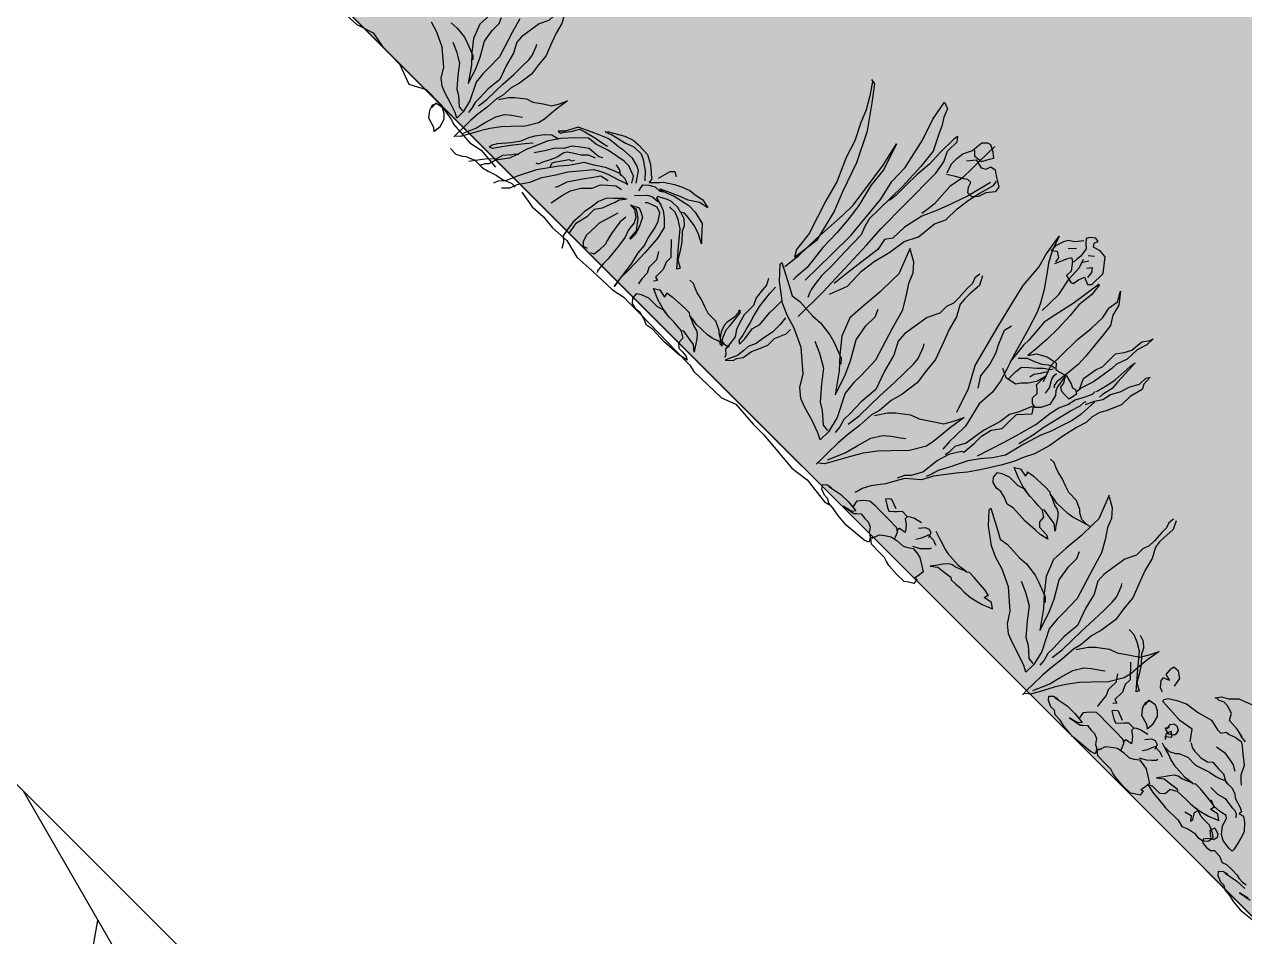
# Model space of a CAD drawing. Header units: metres. Extents: x 97 to 197, y 104 to 205.
# Drawn here: x 147.891 to 148.516, y 145.277 to 145.745 of the extents above; entities that cross this region are included whole.
import ezdxf

# ---------------------------------------------------------------- set-up
doc = ezdxf.new("R2010")
doc.units = ezdxf.units.M
doc.linetypes.add('ACAD_ISO10W100', pattern=[18, 12, -3, 0, -3])
doc.layers.add('00-AUX1', color=200, linetype='Continuous', plot=False)
for name, color, linetype in [('16-EIXOS', 253, 'ACAD_ISO10W100'), ('18-HATCH', 1, 'Continuous'), ('21-FAC_3º', 3, 'Continuous'), ('6-VEGETAÇÃO', 104, 'Continuous')]:
    doc.layers.add(name, color=color, linetype=linetype)

# ---------------------------------------------------------------- blocks, each defined once
blk = doc.blocks.new('A$C20B154FB')
at = {"layer": '6-VEGETAÇÃO', "color": 72}
for points in [[(3606.6, 1101), (3606.6, 1072.5), (3606.6, 1041.6), (3606.6, 1015.5), (3606.6, 975.1), (3599.5, 932.3), (3604.3, 865.9), (3601.9, 844.5), (3599.5, 823.1)], [(3960.4, 993.2), (3973.9, 1026.9), (3980.6, 1038.1), (3989.6, 1033.6), (4007.5, 1011.2), (4007.5, 993.2), (4030, 988.7), (4036.7, 991), (4039, 1008.9), (4045.7, 1026.9), (4065.9, 1017.9), (4074.9, 1026.9), (4074.9, 1071.8), (4045.7, 1107.7), (4023.3, 1109.9), (4003, 1103.2), (3996.3, 1112.2), (4000.8, 1123.4), (3989.6, 1125.6), (3976.1, 1114.4), (3971.6, 1105.4), (3980.6, 1094.2), (3991.8, 1085.2), (3996.3, 1060.5), (3994.1, 1044.8), (3994.1, 1033.6)], [(3504.5, 457.4), (3504.5, 559.5), (3504.5, 637.9), (3490.2, 768.5), (3476, 825.5), (3473.6, 880.1), (3452.2, 968), (3430.8, 1029.7), (3419, 1086.7), (3438, 1079.6), (3447.5, 1055.8), (3461.7, 1034.5), (3471.2, 1015.5), (3495, 968), (3502.1, 913.3), (3506.9, 837.4), (3506.9, 792.2), (3506.9, 742.4), (3506.9, 706.7), (3514, 680.6), (3523.5, 659.2), (3525.9, 592.8), (3528.2, 540.5), (3528.2, 500.1), (3530.6, 476.4), (3535.4, 452.6), (3540.1, 440.8), (3544.9, 428.9)], [(3566.3, 954), (3556.8, 980.2), (3556.8, 1001.5), (3559.1, 1022.9), (3571, 1049), (3573.4, 1070.4), (3573.4, 1082.3), (3585.3, 1094.1), (3594.8, 1096.5), (3613.8, 1087), (3628, 1075.1), (3618.5, 1058.5), (3611.4, 1044.3), (3587.6, 1041.9), (3575.8, 1053.8)], [(3971.6, 1096.4), (3955.9, 1076.2), (3940.2, 1065), (3933.4, 1053.8), (3926.7, 1031.4), (3926.7, 1011.2), (3940.2, 1022.4), (3955.9, 1011.2), (3958.1, 997.7)], [(3955.9, 1049.3), (3971.6, 1067.3)], [(4009.8, 1076.2), (4023.3, 1087.5)], [(4012, 1051.6), (4021, 1067.3)], [(4175.9, 739.6), (4158, 786.8), (4158, 822.7), (4158, 890), (4162.5, 939.4), (4162.5, 984.2), (4155.7, 1015.7), (4160.2, 1044.8), (4144.5, 1071.8), (4169.2, 1040.3), (4178.2, 1008.9), (4193.9, 984.2), (4198.4, 952.8), (4202.9, 912.4), (4207.4, 874.3), (4209.6, 842.9), (4205.1, 795.7), (4202.9, 773.3), (4202.9, 764.3), (4205.1, 753.1), (4209.6, 748.6)], [(3563.9, 372.2), (3563.9, 469.6), (3559.1, 559.8), (3554.4, 650.1), (3549.6, 711.8), (3547.3, 806.8), (3544.9, 930.3), (3537.7, 968.3), (3523.5, 996.8), (3523.5, 1034.8), (3514, 1046.6), (3511.6, 1034.8), (3511.6, 977.8), (3514, 935), (3511.6, 889.9), (3511.6, 847.2), (3511.6, 806.8), (3509.2, 783.1)], [(3580.5, 1015.8), (3597.1, 1037.1), (3623.3, 1032.4), (3635.2, 1039.5), (3639.9, 1053.8), (3654.2, 1056.1), (3668.4, 1046.6), (3696.9, 1030), (3699.3, 1013.4), (3682.7, 992), (3675.5, 970.7), (3663.7, 956.4), (3647, 956.4), (3637.5, 968.3), (3632.8, 982.5), (3620.9, 982.5), (3611.4, 975.4), (3590, 963.5), (3568.6, 949.3)], [(3580.5, 478.8), (3599.5, 531), (3597.1, 588), (3601.9, 633.1), (3613.8, 683), (3620.9, 732.9), (3639.9, 770.9), (3644.7, 827.9), (3658.9, 858.7), (3658.9, 903.8), (3663.7, 941.8), (3670.8, 977.5), (3682.7, 1022.6), (3680.3, 1036.8)], [(4068.2, 504.9), (4043.5, 574.5), (4009.8, 632.8), (3976.1, 754), (3955.9, 832.6), (3942.4, 886.4), (3935.7, 953.8), (3924.5, 994.1), (3913.2, 1055.3), (3929, 1012.7), (3946.9, 981.2), (3962.6, 961), (3991.8, 920.6), (4012, 887), (4023.3, 862.3), (4041.2, 810.7), (4065.9, 727.7), (4079.4, 689.5), (4090.6, 653.6), (4097.3, 615.4), (4095.1, 566.1), (4113.1, 494.3), (4113.1, 456.1), (4113.1, 431.4), (4115.3, 404.5)], [(4030, 875.8), (4030, 940.8), (4018.8, 992.5), (4016.5, 1035.1), (4007.5, 1059.8)], [(4032.2, 1049.3), (4041.2, 1060.5), (4050.2, 1049.3), (4052.4, 1031.4)], [(4088.4, 1041.8), (4077.1, 952.1), (4061.4, 880.3), (4056.9, 855.6), (4063.7, 792.7), (4063.7, 770.3), (4068.2, 734.4), (4070.4, 711.9)], [(4090.6, 1041.8), (4095.1, 1005.9), (4090.6, 961), (4095.1, 922.9), (4097.3, 871.3), (4097.3, 828.6), (4095.1, 781.5), (4092.9, 759.1), (4106.3, 779.3), (4133.3, 795), (4162.5, 801.7), (4175.9, 788.2), (4189.4, 790.5), (4209.6, 797.2), (4234.3, 790.5), (4245.5, 786), (4254.5, 788.2), (4265.7, 781.5), (4261.2, 756.8), (4243.3, 756.8), (4232.1, 756.8), (4220.8, 763.6), (4218.6, 777), (4207.4, 795), (4214.1, 756.8), (4218.6, 745.6), (4227.6, 736.6), (4234.3, 707.5), (4223.1, 682.8), (4211.9, 671.5), (4198.4, 673.8), (4187.2, 685), (4187.2, 703), (4178.2, 711.9), (4169.2, 718.7), (4169.2, 732.1), (4169.2, 745.6), (4169.2, 752.3), (4162.5, 725.4), (4149, 705.2), (4135.5, 691.7), (4126.5, 678.3), (4095.1, 671.5), (4070.4, 682.8)], [(4261.2, 797.2), (4247.8, 826.4), (4254.5, 869), (4261.2, 887), (4261.2, 907.2), (4261.2, 938.6), (4274.7, 958.8), (4285.9, 979), (4288.2, 1014.9), (4301.7, 1035.1), (4303.9, 1044.1), (4303.9, 1019.4), (4294.9, 990.2), (4294.9, 952.1), (4283.7, 920.6), (4283.7, 902.7), (4279.2, 871.3), (4274.7, 839.9), (4263.5, 806.2), (4261.2, 786)], [(3670.8, 1022.6), (3654.2, 951.3), (3637.5, 901.5), (3623.3, 861.1), (3604.3, 818.4), (3592.4, 761.4), (3592.4, 716.2), (3578.1, 697.2), (3585.3, 664), (3578.1, 604.6), (3573.4, 557.1), (3568.6, 509.6)], [(3236, 982.2), (3259.8, 949), (3281.2, 913.3), (3297.8, 875.3), (3321.5, 830.2), (3338.2, 780.4), (3369.1, 713.9), (3385.7, 654.5), (3419, 557.1), (3423.7, 523.9), (3426.1, 500.1), (3438, 481.1), (3447.5, 561.9), (3423.7, 649.7), (3399.9, 706.7), (3369.1, 792.2), (3326.3, 875.3), (3278.8, 939.5), (3245.5, 982.2), (3231.3, 984.6)], [(4303.9, 779.3), (4315.1, 804), (4328.6, 824.1), (4333.1, 848.8), (4346.6, 873.5), (4355.5, 902.7), (4369, 927.4), (4369, 952.1), (4375.8, 963.3), (4378, 936.4), (4384.7, 922.9), (4375.8, 884.7), (4375.8, 851.1), (4357.8, 808.4), (4348.8, 792.7), (4342.1, 768), (4342.1, 745.6), (4333.1, 716.4), (4324.1, 671.5), (4317.4, 626.7), (4303.9, 579.5), (4290.4, 552.6), (4279.2, 523.4), (4261.2, 489.8), (4232.1, 442.6), (4209.6, 409), (4189.4, 384.3), (4151.2, 332.7), (4135.5, 301.3), (4099.6, 269.8), (4090.6, 254.1), (4072.7, 220.5), (4048, 186.8), (4036.7, 164.4), (4032.2, 148.7), (4030, 141.9)], [(4299.4, 826.4), (4308.4, 862.3), (4312.9, 887), (4315.1, 943.1), (4317.4, 961), (4319.6, 934.1), (4321.9, 887), (4324.1, 864.5), (4317.4, 833.1), (4317.4, 821.9)], [(3438, 443.1), (3442.7, 493), (3442.7, 561.9), (3447.5, 659.2), (3447.5, 702), (3426.1, 839.7), (3409.4, 908.6), (3435.6, 832.6), (3442.7, 775.6), (3459.3, 711.5), (3466.5, 661.6), (3471.2, 614.1), (3473.6, 557.1), (3483.1, 485.9), (3480.7, 445.5), (3480.7, 433.6)], [(3843.7, 823.6), (3857.1, 798.9), (3854.9, 760.8), (3854.9, 742.8), (3857.1, 722.6), (3875.1, 691.2), (3886.3, 650.8), (3899.8, 617.1), (3920, 565.5), (3924.5, 525.1), (3931.2, 482.5), (3924.5, 428.6), (3915.5, 395), (3913.3, 352.3), (3906.5, 327.6), (3904.3, 282.8), (3899.8, 240.1), (3897.5, 204.2), (3897.5, 163.8), (3897.5, 141.4), (3897.5, 118.9)], [(4196.1, 460.6), (4220.8, 541.4), (4232.1, 579.5), (4247.8, 640.1), (4252.3, 689.5), (4259, 718.7), (4270.2, 743.4), (4274.7, 768), (4285.9, 788.2), (4292.7, 804), (4297.2, 812.9), (4297.2, 824.1)], [(3834.7, 821.3), (3832.4, 803.4), (3839.2, 787.7), (3839.2, 767.5), (3841.4, 733.8), (3841.4, 711.4), (3834.7, 691.2), (3834.7, 664.3), (3819, 630.6), (3812.2, 585.7), (3807.7, 552.1), (3810, 525.1), (3830.2, 489.2), (3843.7, 439.8), (3863.9, 386), (3859.4, 332.1), (3861.6, 287.2), (3861.6, 262.6), (3868.4, 240.1), (3870.6, 219.9)], [(4317.4, 801.7), (4315.1, 750.1), (4310.6, 720.9), (4303.9, 700.7), (4299.4, 685), (4290.4, 655.8), (4279.2, 628.9), (4263.5, 577.3), (4250, 518.9), (4229.8, 487.5), (4207.4, 460.6), (4187.2, 431.4), (4164.7, 382.1), (4149, 352.9), (4142.3, 328.2), (4137.8, 317)], [(4061.4, 595.2), (4041.2, 624.4), (4036.7, 664.8), (4025.5, 698.5), (4012, 723.2), (3996.3, 761.3), (4000.8, 783.8)], [(4079.4, 734.4), (4097.3, 752.3), (4115.3, 759.1), (4137.8, 770.3), (4151.2, 781.5), (4162.5, 788.2), (4171.4, 788.2)], [(4101.8, 676), (4101.8, 703), (4104.1, 723.2), (4117.6, 736.6), (4135.5, 752.3), (4149, 765.8), (4164.7, 777), (4169.2, 783.8)], [(4140, 720.9), (4142.3, 734.4), (4153.5, 750.1), (4158, 759.1), (4164.7, 768)], [(4202.9, 720.9), (4200.6, 738.9), (4191.6, 754.6), (4187.2, 761.3), (4184.9, 772.5), (4184.9, 781.5)], [(4252.3, 568.3), (4263.5, 617.7), (4268, 649.1), (4274.7, 678.3), (4281.5, 711.9), (4288.2, 736.6), (4297.2, 765.8), (4297.2, 779.3), (4299.4, 786)], [(3649.4, 728.1), (3680.3, 711.5), (3701.7, 687.7), (3713.6, 659.2), (3734.9, 628.4), (3756.3, 592.8), (3773, 538.1), (3803.8, 443.1), (3806.2, 383.8), (3806.2, 355.3), (3811, 317.3), (3844.2, 253.2), (3856.1, 208), (3856.1, 174.8), (3837.1, 184.3), (3801.5, 196.2), (3761.1, 208), (3734.9, 217.5), (3711.2, 236.5), (3689.8, 269.8), (3632.8, 317.3), (3580.5, 341), (3540.1, 352.9), (3506.9, 367.2), (3457, 402.8), (3423.7, 438.4), (3423.7, 445.5), (3487.9, 412.3), (3511.6, 400.4), (3537.7, 405.1), (3592.4, 402.8), (3620.9, 405.1), (3663.7, 400.4), (3687.4, 393.3), (3732.6, 376.7), (3744.4, 364.8)], [(3646.1, 731.6), (3675.5, 659.2), (3675.5, 635.5), (3675.5, 585.6), (3670.8, 523.9), (3668.4, 474), (3689.8, 421.8), (3723.1, 381.4), (3754, 348.2), (3794.3, 293.5), (3775.3, 350.5), (3756.3, 390.9), (3725.4, 443.1), (3715.9, 490.6), (3715.9, 526.3), (3706.4, 547.6)], [(4707.5, 732.2), (4705.5, 715.6), (4711.7, 701.1), (4711.7, 682.4), (4713.8, 651.4), (4713.8, 630.6), (4707.5, 612), (4707.5, 587.1), (4693, 556.1), (4686.8, 514.6), (4682.7, 483.6), (4684.7, 458.7), (4703.4, 425.6), (4715.8, 380), (4734.5, 330.3), (4730.3, 280.6), (4732.4, 239.1), (4732.4, 216.3), (4738.6, 195.6), (4740.7, 177)], [(4715.8, 734.2), (4728.3, 711.4), (4726.2, 676.2), (4726.2, 659.6), (4728.3, 641), (4744.8, 612), (4755.2, 574.7), (4767.6, 543.6), (4786.3, 496), (4790.4, 458.7), (4796.7, 419.4), (4790.4, 369.6), (4782.1, 338.6), (4780.1, 299.2), (4773.9, 276.4), (4771.8, 235), (4767.6, 195.6), (4765.6, 162.5), (4765.6, 125.2), (4765.6, 104.5), (4765.6, 83.8)], [(4083.9, 256.4), (4092.9, 276.6), (4106.3, 290), (4122, 319.2), (4126.5, 370.8), (4137.8, 409), (4155.7, 438.2), (4162.5, 440.4), (4164.7, 478.6), (4164.7, 507.7), (4171.4, 539.1), (4189.4, 563.8), (4189.4, 593), (4189.4, 619.9), (4218.6, 653.6), (4207.4, 669.3), (4202.9, 664.8), (4189.4, 631.2), (4175.9, 606.5), (4171.4, 572.8), (4158, 525.7), (4153.5, 498.7), (4149, 462.8), (4133.3, 433.7), (4133.3, 411.2), (4131, 397.8)], [(4536.5, 646.1), (4565, 630.7), (4584.8, 608.8), (4595.7, 582.5), (4615.5, 554), (4635.2, 521.1), (4650.6, 470.7), (4679.1, 383), (4681.3, 328.2), (4681.3, 301.9), (4685.7, 266.9), (4716.4, 207.7), (4727.3, 166), (4727.3, 135.3), (4709.8, 144.1), (4676.9, 155.1), (4639.6, 166), (4615.5, 174.8), (4593.6, 192.3), (4573.8, 223), (4521.2, 266.9), (4472.9, 288.8), (4435.6, 299.7), (4404.9, 312.9), (4358.9, 345.8), (4328.2, 378.7), (4328.2, 385.2), (4387.4, 354.5), (4409.3, 343.6), (4433.5, 348), (4483.9, 345.8), (4510.2, 348), (4549.7, 343.6), (4571.6, 337), (4613.3, 321.7), (4624.3, 310.7)], [(4533.4, 649.3), (4560.7, 582.5), (4560.7, 560.6), (4560.7, 514.6), (4556.3, 457.6), (4554.1, 411.5), (4573.8, 363.3), (4604.5, 326), (4633, 295.4), (4670.3, 244.9), (4652.8, 297.5), (4635.2, 334.8), (4606.7, 383), (4597.9, 426.9), (4597.9, 459.8), (4589.2, 479.5)], [(4551, 547), (4528.7, 547), (4512, 555.4), (4505, 562.3), (4480, 573.5), (4449.3, 573.5), (4431.2, 579.1), (4407.5, 587.4), (4386.6, 591.6), (4372.7, 597.2), (4360.1, 602.7), (4346.2, 601.3)], [(2479.9, 569.6), (2478.1, 555.8), (2483.3, 543.7), (2483.3, 528.2), (2485, 502.3), (2485, 485), (2479.9, 469.5), (2479.9, 448.8), (2467.8, 422.9), (2462.6, 388.3), (2459.1, 362.4), (2460.9, 341.7), (2476.4, 314.1), (2486.8, 276.1), (2502.3, 234.7), (2498.9, 193.3), (2500.6, 158.7), (2500.6, 139.8), (2505.8, 122.5), (2507.5, 107)], [(2486.8, 571.3), (2497.1, 552.3), (2495.4, 523), (2495.4, 509.2), (2497.1, 493.6), (2511, 469.5), (2519.6, 438.4), (2529.9, 412.5), (2545.5, 372.8), (2548.9, 341.7), (2554.1, 308.9), (2548.9, 267.5), (2542, 241.6), (2540.3, 208.8), (2535.1, 189.8), (2533.4, 155.3), (2529.9, 122.5), (2528.2, 94.9), (2528.2, 63.8), (2528.2, 46.5), (2528.2, 29.3)], [(3879.6, 262.6), (3884.1, 300.7), (3884.1, 343.3), (3884.1, 381.5), (3886.3, 435.4), (3886.3, 475.8), (3886.3, 511.7), (3884.1, 531.9), (3870.6, 565.5), (3866.1, 572.2)], [(4559.3, 550.2), (4539.2, 543.5), (4523.5, 539), (4506.7, 533.5), (4491, 530.1), (4447.4, 527.9), (4430.6, 531.2), (4418.3, 532.3), (4448.5, 518.9), (4460.8, 516.7), (4469.8, 511.1), (4478.7, 499.9), (4491, 482), (4500, 469.7), (4483.2, 483.1), (4460.8, 486.5), (4437.3, 489.8), (4431.7, 485.4), (4413.8, 486.5), (4399.3, 487.6), (4381.4, 487.6), (4357.9, 489.8), (4341.1, 494.3), (4321, 499.9), (4303.1, 507.7), (4291.9, 512.2), (4306.4, 522.3), (4331, 517.8), (4328.8, 527.9), (4326.6, 530.1), (4345.6, 533.5), (4391.5, 536.8), (4410.5, 536.8), (4417.2, 531.2), (4423.9, 531.2)], [(2419.6, 393.7), (2432.4, 351.7), (2456.2, 278.7), (2458, 233), (2458, 211.1), (2461.6, 181.8), (2487.2, 132.5), (2496.4, 97.8), (2496.4, 72.2), (2481.7, 79.6), (2454.3, 88.7), (2423.3, 97.8), (2403.1, 105.1), (2384.9, 119.7), (2368.4, 145.3), (2324.6, 181.8), (2284.4, 200.1), (2253.3, 209.3)], [(2293.5, 247.6), (2315.4, 249.4), (2348.3, 245.8), (2366.6, 240.3), (2401.3, 227.5), (2410.5, 218.4)], [(2334.8, 500.5), (2357.5, 444.9), (2357.5, 426.6), (2357.5, 388.3), (2353.8, 340.8), (2352, 302.4), (2368.4, 262.2), (2394, 231.2), (2417.8, 205.6), (2448.8, 163.6), (2434.2, 207.4), (2419.6, 238.5), (2395.8, 278.7), (2388.5, 315.2), (2388.5, 342.6), (2381.2, 359)], [(3913.3, 332.1), (3933.5, 363.5), (3949.2, 379.3), (3982.9, 406.2), (4007.6, 415.2), (4039, 437.6), (4065.9, 455.6), (4079.4, 480.2), (4092.9, 509.4), (4086.1, 462.3), (4083.9, 435.4), (4081.6, 401.7), (4077.2, 377), (4052.5, 334.4), (4016.5, 296.2), (3991.8, 269.3), (3967.1, 235.6), (3949.2, 204.2), (3926.7, 161.6), (3913.3, 136.9), (3899.8, 125.7)], [(4432.9, 484.2), (4449.6, 474.2), (4450.8, 456.3), (4462, 446.2), (4476.5, 446.2), (4491, 445.1), (4502.2, 439.5), (4477.6, 433.9), (4458.6, 432.8), (4421.7, 429.4), (4372.4, 430.6), (4352.3, 426.1), (4333.3, 433.9), (4314.3, 438.4), (4298.6, 436.2), (4280.7, 440.6), (4270.6, 451.8), (4269.5, 468.6), (4279.6, 475.3), (4300.8, 484.2), (4322.1, 484.2), (4335.5, 484.2), (4354.5, 491), (4366.8, 488.7)], [(4749, 216.3), (4753.1, 251.6), (4753.1, 290.9), (4753.1, 326.1), (4755.2, 375.9), (4755.2, 413.1), (4755.2, 446.3), (4753.1, 464.9), (4740.7, 496), (4736.6, 502.2)], [(460.3, 345.6), (435.4, 350.8), (402.6, 352.1), (392.1, 370.5), (369.7, 377.1), (355.3, 377.1), (342.2, 370.5), (334.3, 370.5), (329, 367.9), (339.5, 382.3), (356.6, 392.8), (377.6, 413.8), (413.1, 428.3)], [(477.4, 343), (457.7, 344.3), (447.2, 348.2)], [(4780.1, 280.6), (4798.7, 309.6), (4813.2, 324.1), (4844.3, 348.9), (4867.1, 357.2), (4896.1, 377.9), (4921, 394.5), (4933.4, 417.3), (4945.9, 444.2), (4939.7, 400.7), (4937.6, 375.9), (4935.5, 344.8), (4931.4, 322), (4908.6, 282.6), (4875.4, 247.4), (4852.6, 222.6), (4829.8, 191.5), (4813.2, 162.5), (4792.5, 123.1), (4780.1, 100.3), (4767.6, 90)], [(2514.4, 139.8), (2517.9, 169.1), (2517.9, 201.9), (2517.9, 231.2), (2519.6, 272.7), (2519.6, 303.7), (2519.6, 331.4), (2517.9, 346.9), (2507.5, 372.8), (2504, 378)], [(2817.8, 349.8), (2861.4, 375.7), (2885.9, 385.2), (2906.3, 386.6), (2943.1, 385.2), (2968.9, 371.6), (2986.6, 358), (3001.6, 344.4), (3001.6, 334.9), (3003, 334.9), (3022, 353.9), (3030.2, 363.4), (3056.1, 381.1), (3075.1, 390.7), (3098.3, 400.2), (3117.3, 402.9), (3143.2, 408.3), (3169.1, 402.9), (3141.9, 396.1), (3114.6, 378.4), (3091.5, 368.9), (3050.6, 349.8), (3038.4, 344.4), (3037, 341.7), (3061.5, 349.8), (3079.2, 358), (3126.9, 368.9), (3152.7, 368.9), (3189.5, 360.7), (3204.5, 344.4), (3215.4, 332.1), (3229, 319.9), (3203.1, 332.1), (3178.6, 340.3), (3150, 344.4), (3133.7, 345.7), (3124.2, 338.9), (3109.2, 343), (3084.7, 341.7), (3072.4, 337.6), (3056.1, 328.1), (3047.9, 324), (3047.9, 318.5), (3071.1, 313.1), (3086, 307.6), (3103.7, 295.4), (3122.8, 276.3), (3131, 243.7), (3132.3, 227.3), (3136.4, 187.9), (3137.8, 151.1), (3139.1, 118.5), (3139.1, 88.5), (3143.2, 68.1), (3143.2, 60), (3132.3, 138.9), (3122.8, 174.3), (3120.1, 201.5), (3113.3, 221.9), (3105.1, 258.6), (3098.3, 276.3), (3084.7, 296.8), (3068.3, 302.2), (3041.1, 291.3), (3035.7, 285.9)], [(3011.7, 361.3), (3021.4, 397.7), (3031.1, 407.4), (3043.2, 400.1)], [(3429.4, 386.9), (3439.4, 369.8), (3440.8, 352.6), (3445.1, 323.9), (3455.1, 303.9), (3455.1, 266.7), (3463.7, 240.9), (3469.5, 222.3), (3482.4, 205.1), (3485.2, 186.5), (3488.1, 162.1), (3501, 150.7), (3502.4, 143.5)], [(3460.9, 384.1), (3462.3, 361.2), (3462.3, 358.3), (3465.2, 329.7), (3468, 312.5), (3475.2, 286.7), (3482.4, 263.8), (3486.7, 248.1), (3493.8, 223.7), (3496.7, 205.1), (3505.3, 199.4), (3505.3, 220.8), (3499.5, 255.2), (3505.3, 279.6), (3503.8, 301), (3501, 321.1), (3501, 339.7), (3501, 354), (3501, 364), (3501, 368.3)], [(225.6, 308.8), (221.1, 334.5), (203.2, 345.7), (186.4, 344.6), (184.2, 331.1), (185.3, 314.4), (204.3, 309.9), (187.5, 302.1), (187.5, 292), (200.9, 277.4), (208.8, 274.1), (213.2, 273)], [(2978.5, 306.3), (2958, 336.2), (2944.4, 343), (2921.3, 348.5), (2888.6, 345.7), (2872.3, 341.7), (2853.2, 340.3), (2834.1, 337.6), (2797.4, 321.3), (2752.5, 299.5), (2734.8, 265.5), (2721.1, 251.8), (2729.3, 251.8), (2734.8, 261.4), (2747, 276.3), (2759.3, 298.1), (2774.2, 303.6), (2808.3, 313.1), (2828.7, 315.8), (2843.7, 319.9), (2847.8, 321.3)], [(2992.1, 329.4), (2971.7, 349.8), (2945.8, 367.5), (2930.8, 374.3), (2902.2, 373), (2875, 362.1), (2832.8, 351.2), (2817.8, 345.7), (2813.7, 347.1)], [(2998.9, 296.8), (2994.8, 317.2), (3007.1, 328.1), (3023.4, 337.6), (3041.1, 338.9), (3049.3, 344.4)], [(3542.5, 344), (3545.4, 319.6), (3545.4, 291), (3539.7, 256.6), (3536.8, 235.2), (3526.8, 212.3), (3526.8, 196.5), (3523.9, 173.6), (3519.6, 163.6), (3512.4, 146.4), (3509.6, 139.2), (3525.3, 155), (3529.6, 166.4), (3539.7, 180.8), (3544, 209.4), (3552.5, 229.4), (3562.6, 255.2), (3562.6, 281), (3575.5, 313.9), (3575.5, 331.1)], [(3647, 357.7), (3680.3, 343.4), (3718.3, 322), (3746.8, 286.4), (3780.1, 248.4), (3801.5, 236.5), (3832.4, 210.4), (3851.4, 208)], [(3911, 150.4), (3931.2, 199.7), (3940.2, 237.9), (3951.4, 280.5), (3969.4, 309.7), (3987.3, 325.4), (4009.8, 341.1), (4021, 350.1)], [(55.8, 338.9), (73.5, 333.5), (88.5, 319.9), (96.7, 304.9), (117.1, 283.1), (130.7, 264.1), (145.7, 239.6), (166.1, 228.7), (162, 220.5), (119.8, 268.2), (87.1, 306.3), (64, 319.9), (43.6, 328.1), (27.2, 328.1), (23.1, 328.1)], [(368.4, 231.4), (347.4, 260.3), (305.4, 252.4), (272.6, 253.7), (248.9, 255), (234.5, 255), (231.8, 261.6), (238.4, 272.1), (259.4, 285.2), (284.4, 298.3), (326.4, 304.9), (367.1, 316.7), (398.6, 310.1), (411.8, 310.1), (419.6, 323.3), (430.1, 324.6), (447.2, 331.1), (468.2, 335.1), (478.7, 328.5), (489.2, 319.3), (522.1, 294.4), (535.2, 268.1), (547, 256.3), (556.2, 249.8)], [(2540.3, 193.3), (2555.9, 217.4), (2567.9, 229.5), (2593.9, 250.2), (2612.8, 257.1), (2637, 274.4), (2657.8, 288.2), (2668.1, 307.2), (2678.5, 329.6), (2673.3, 293.4), (2671.6, 272.7), (2669.8, 246.8), (2666.4, 227.8), (2647.4, 195), (2619.8, 165.6), (2600.8, 144.9), (2581.8, 119), (2567.9, 94.9), (2550.7, 62.1), (2540.3, 43.1), (2529.9, 34.5)], [(2970.3, 298.1), (2959.4, 314.4), (2929.5, 325.3), (2910.4, 325.3), (2858.7, 314.4), (2823.3, 302.2), (2794.7, 298.1), (2768.8, 273.6), (2741.6, 242.3), (2719.8, 209.7), (2707.5, 179.7), (2695.3, 151.1), (2688.5, 125.3), (2680.3, 100.8), (2657.1, 68.1), (2651.7, 47.7), (2643.5, 39.5), (2639.4, 31.4), (2638.1, 25.9)], [(3000.3, 279.1), (3024.8, 306.3), (3038.4, 313.1), (3056.1, 314.4), (3058.8, 314.4)], [(3125.5, 338.9), (3143.2, 333.5), (3158.2, 319.9), (3166.4, 304.9), (3186.8, 283.1), (3200.4, 264.1), (3215.4, 239.6), (3235.8, 228.7), (3231.7, 220.5), (3189.5, 268.2), (3156.8, 306.3), (3133.7, 319.9), (3113.3, 328.1), (3096.9, 328.1), (3092.8, 328.1)], [(430.1, 274.7), (457.7, 280), (482.7, 276), (499.7, 273.4), (515.5, 264.2)], [(2723.9, 25.9), (2741.6, 43.6), (2748.4, 64), (2768.8, 94), (2782.4, 128), (2804.2, 160.7), (2821.9, 190.6), (2842.3, 216.5), (2868.2, 247.8), (2888.6, 260), (2904.9, 266.8), (2937.6, 277.7), (2958, 285.9), (2964.9, 287.2), (2947.2, 292.7), (2926.7, 292.7), (2913.1, 287.2), (2887.2, 275), (2860, 257.3), (2835.5, 242.3), (2811, 205.6), (2793.3, 183.8), (2777, 160.7), (2756.5, 132.1), (2732, 80.4), (2718.4, 47.7), (2703.4, 31.4), (2699.4, 19.1)], [(2717.1, 160.7), (2733.4, 186.5), (2748.4, 212.4), (2767.4, 230.1), (2778.3, 250.5), (2796, 265.5), (2816.4, 280.4), (2851.8, 283.1), (2861.4, 289.9)], [(2902.2, 302.2), (2919.9, 298.1), (2929.5, 291.3), (2932.2, 289.9)], [(4534.3, 304.1), (4565, 291), (4600.1, 271.2), (4626.4, 238.4), (4657.2, 203.3), (4676.9, 192.3), (4705.4, 168.2), (4722.9, 166)], [(4778, 112.8), (4796.7, 158.3), (4804.9, 193.6), (4815.3, 232.9), (4831.9, 259.8), (4848.5, 274.3), (4869.2, 288.8), (4879.6, 297.1)], [(91.2, 266.8), (126.6, 231.4), (126.6, 212.4), (136.2, 192), (136.2, 162), (147, 159.3), (140.2, 149.8)], [(2849.1, 273.6), (2828.7, 265.5), (2815.1, 250.5), (2793.3, 236.9), (2781, 228.7), (2775.6, 220.5), (2771.5, 198.8), (2763.3, 178.4), (2753.8, 159.3), (2748.4, 145.7), (2742.9, 144.3)], [(2918.6, 254.6), (2895.4, 249.1), (2880.4, 227.3), (2865.5, 205.6), (2841, 168.8), (2832.8, 143), (2828.7, 134.8)], [(2851.8, 96.7), (2858.7, 134.8), (2865.5, 159.3), (2880.4, 185.2), (2902.2, 208.3), (2911.8, 231.4), (2926.7, 245), (2944.4, 260), (2958, 264.1), (2963.5, 264.1)], [(2986.6, 253.2), (2966.2, 231.4), (2951.2, 217.8), (2941.7, 194.7), (2939, 168.8), (2934.9, 147.1), (2934.9, 128), (2933.5, 104.9), (2937.6, 76.3), (2941.7, 55.9), (2955.3, 45), (2964.9, 28.7)], [(2948.5, 74.9), (2941.7, 108.9), (2949.9, 144.3), (2949.9, 171.6), (2962.1, 190.6), (2970.3, 213.7), (2975.7, 227.3), (2978.5, 239.6), (2989.4, 253.2), (2992.1, 258.6)], [(3015.2, 254.6), (3034.3, 264.1), (3047.9, 258.6), (3060.2, 251.8), (3073.8, 224.6), (3080.6, 204.2), (3080.6, 185.2), (3077.9, 185.2), (3075.1, 213.7), (3053.4, 242.3), (3031.6, 255.9), (3020.7, 253.2), (3011.1, 253.2), (3028.8, 251.8), (3046.5, 239.6), (3054.7, 224.6), (3057.4, 200.1), (3065.6, 178.4), (3071.1, 147.1), (3076.5, 102.1), (3076.5, 81.7), (3079.2, 57.2), (3081.9, 53.2)], [(3160.9, 266.8), (3196.3, 231.4), (3196.3, 212.4), (3205.8, 192), (3205.8, 162), (3216.7, 159.3), (3209.9, 149.8)], [(3439.4, 262.4), (3440.8, 240.9), (3436.5, 216.6), (3438, 205.1), (3443.7, 189.3), (3449.4, 179.3), (3459.4, 169.3), (3466.6, 160.7), (3475.2, 160.7), (3463.7, 172.2), (3458, 183.6), (3450.8, 200.8), (3449.4, 216.6), (3446.5, 239.5), (3443.7, 262.4), (3438, 268.1), (3436.5, 260.9)], [(89.9, 217.8), (103.5, 197.4), (103.5, 179.7), (103.5, 167.5), (111.6, 152.5), (113, 130.7), (115.7, 115.8), (117.1, 113)], [(208.8, 230.5), (202.1, 218.2), (206.5, 202.5), (220, 185.7), (247.9, 177.9), (258, 170.1), (260.2, 192.5), (253.5, 214.8), (242.3, 226), (226.7, 233.8), (221.1, 232.7), (204.3, 229.4), (205.4, 212.6)], [(297.2, 210.3), (294.9, 224.9), (300.5, 233.8), (310.6, 236.1), (322.9, 229.4), (325.1, 217.1), (325.1, 212.6), (319.5, 209.2), (311.7, 203.6), (298.3, 205.9), (292.7, 209.2), (299.4, 217.1), (296, 217.1)], [(308.4, 190.2), (324, 203.6), (311.7, 213.7), (307.2, 205.9), (306.1, 196.9), (315.1, 185.7)], [(324.5, 170.2), (346.8, 170.2), (363.5, 178.6), (370.4, 185.6), (395.5, 196.7), (426.2, 196.7), (444.3, 202.3), (468, 210.6), (488.9, 214.8), (502.8, 220.4), (515.4, 226), (529.3, 224.6)], [(373.2, 231.5), (384.4, 224.6), (396.9, 221.8), (410.9, 221.8), (422, 221.8), (442.9, 227.3), (454.1, 237.1), (479.1, 235.7), (498.6, 235.7), (519.6, 224.6), (543.2, 226), (560, 220.4), (571.1, 212), (599, 203.7), (610.1, 198.1), (610.1, 189.7), (622.7, 193.9), (638, 182.8), (656.1, 164.7), (661.7, 145.2), (667.3, 127.1), (671.4, 109), (671.4, 102), (658.9, 102), (632.4, 104.8), (617.1, 113.1), (601.8, 132.6), (594.8, 154.9), (587.8, 160.5), (565.5, 154.9), (543.2, 153.5), (527.9, 160.5)], [(2335.5, 212.9), (2361.1, 201.9), (2390.4, 185.5), (2412.3, 158.1), (2437.9, 128.9), (2454.3, 119.7), (2478.1, 99.6), (2492.7, 97.8)], [(2538.6, 53.4), (2554.1, 91.4), (2561, 120.8), (2569.7, 153.6), (2583.5, 176), (2597.3, 188.1), (2614.6, 200.2), (2623.2, 207.1)], [(2696.6, 177), (2681.7, 159.3), (2661.2, 133.4), (2646.2, 111.7), (2627.2, 84.5), (2623.1, 83.1), (2617.7, 81.7), (2619, 91.3), (2627.2, 104.9), (2651.7, 133.4), (2668, 157.9), (2676.2, 179.7), (2685.7, 196), (2700.7, 216.5), (2715.7, 231.4), (2737.5, 236.9)], [(2778.3, 164.7), (2772.9, 177), (2778.3, 186.5), (2790.6, 204.2), (2800.1, 217.8), (2806.9, 220.5), (2811, 227.3)], [(3003, 211), (2996.2, 186.5), (2986.6, 153.9), (2986.6, 140.3), (2986.6, 122.6), (2986.6, 104.9), (2992.1, 85.8), (3001.6, 76.3), (3013.9, 80.4)], [(3027.5, 219.2), (3024.8, 197.4), (3028.8, 175.6), (3031.6, 157.9), (3037, 137.5), (3041.1, 123.9), (3041.1, 102.1), (3039.7, 83.1), (3030.2, 79)], [(3159.6, 217.8), (3173.2, 197.4), (3173.2, 179.7), (3173.2, 167.5), (3181.3, 152.5), (3182.7, 130.7), (3185.4, 115.8), (3186.8, 113)], [(3484, 170.2), (3461.7, 170.2), (3444.9, 178.6), (3438, 185.6), (3412.9, 196.7), (3382.2, 196.7), (3364.1, 202.3), (3340.4, 210.6), (3319.5, 214.8), (3305.6, 220.4), (3293, 226), (3279.1, 224.6)], [(4143.9, 192.9), (4117, 203), (4111.4, 199.6), (4103.6, 190.7), (4123.7, 178.4), (4134.9, 173.9), (4145, 182.9), (4151.7, 190.7), (4160.7, 200.7), (4180.8, 200.7), (4187.5, 206.3), (4198.7, 211.9), (4221.1, 217.5)], [(4226.7, 200.7), (4237.9, 215.3), (4249.1, 219.8), (4260.2, 216.4), (4265.8, 201.9)], [(4243.5, 173.9), (4252.4, 187.3), (4256.9, 199.6), (4260.2, 207.5), (4280.4, 207.5), (4287.1, 204.1), (4294.9, 201.9)], [(4267, 229.8), (4287.1, 223.1), (4302.8, 218.6), (4319.6, 213), (4335.2, 209.7), (4378.9, 207.5), (4395.6, 210.8), (4407.9, 211.9), (4377.7, 198.5), (4365.4, 196.3), (4356.5, 190.7), (4347.5, 179.5), (4335.2, 161.6), (4326.3, 149.3), (4343, 162.7), (4365.4, 166.1), (4388.9, 169.4), (4394.5, 165), (4412.4, 166.1), (4427, 167.2), (4444.9, 167.2), (4468.4, 169.4), (4485.2, 173.9), (4505.3, 179.5), (4523.2, 187.3), (4534.4, 191.8), (4519.8, 201.9), (4495.2, 197.4), (4497.5, 207.5), (4499.7, 209.7), (4480.7, 213), (4434.8, 216.4), (4415.8, 216.4), (4409.1, 210.8), (4402.4, 210.8)], [(316.2, 173.4), (336.3, 166.7), (352, 162.3), (368.8, 156.7), (384.4, 153.3), (428.1, 151.1), (444.9, 154.4), (457.2, 155.5), (427, 142.1), (414.7, 139.9), (405.7, 134.3), (396.8, 123.1), (384.4, 105.2), (375.5, 92.9), (392.3, 106.3), (414.7, 109.7), (438.2, 113), (443.7, 108.6), (461.6, 109.7), (476.2, 110.8), (494.1, 110.8), (517.6, 113), (534.4, 117.5), (554.5, 123.1), (572.4, 130.9), (583.6, 135.4), (569.1, 145.5), (544.4, 141), (546.7, 151.1), (548.9, 153.3), (529.9, 156.7), (484, 160), (465, 160), (458.3, 154.4), (451.6, 154.4)], [(501.4, 184.2), (527.9, 184.2), (551.6, 191.1), (582.3, 187), (593.4, 187), (603.2, 184.2), (611.5, 174.4)], [(3492.2, 173.4), (3472.1, 166.7), (3456.4, 162.3), (3439.6, 156.7), (3424, 153.3), (3380.3, 151.1), (3363.5, 154.4), (3351.2, 155.5), (3381.5, 142.1), (3393.8, 139.9), (3402.7, 134.3), (3411.7, 123.1), (3424, 105.2), (3432.9, 92.9), (3416.1, 106.3), (3393.8, 109.7), (3370.3, 113), (3364.7, 108.6), (3346.8, 109.7), (3332.2, 110.8), (3314.3, 110.8), (3290.8, 113), (3274, 117.5), (3253.9, 123.1), (3236, 130.9), (3224.8, 135.4), (3239.3, 145.5), (3264, 141), (3261.7, 151.1), (3259.5, 153.3), (3278.5, 156.7), (3324.4, 160), (3343.4, 160), (3350.1, 154.4), (3356.8, 154.4)], [(4181.9, 199.6), (4181.9, 191.8), (4195.4, 182.9), (4203.2, 173.9), (4208.8, 165), (4189.8, 161.6), (4188.6, 156), (4189.8, 151.5)], [(4251.3, 152.7), (4270.3, 163.8), (4280.4, 173.9), (4290.5, 184), (4291.6, 188.4)], [(193.1, 136.5), (166.3, 146.6), (160.7, 143.2), (152.8, 134.3), (173, 122), (184.2, 117.5), (194.2, 126.5), (200.9, 134.3), (209.9, 144.4), (230, 144.4), (236.7, 150), (247.9, 155.5), (270.3, 161.1)], [(231.1, 143.2), (231.1, 135.4), (244.6, 126.5), (252.4, 117.5), (258, 108.6), (239, 105.2), (237.9, 99.6), (239, 95.2)], [(275.9, 144.4), (287.1, 158.9), (298.3, 163.4), (309.5, 160), (315.1, 145.5)], [(292.7, 117.5), (301.6, 130.9), (306.1, 143.2), (309.5, 151.1), (329.6, 151.1), (336.3, 147.7), (344.2, 145.5)], [(4055.6, 112.3), (4051.5, 129.9), (4062.4, 143.6), (4076, 155.8), (4093.7, 157.2), (4112.8, 157.2), (4150.9, 157.2), (4182.2, 157.2), (4193.1, 149), (4198.6, 138.1), (4201.3, 129.9)], [(4156.4, 87.8), (4163.2, 108.2), (4175.4, 117.7), (4190.4, 128.6), (4210.8, 132.7), (4232.6, 134), (4244.9, 140.8), (4257.1, 150.4), (4273.5, 149), (4288.4, 146.3), (4306.1, 135.4), (4323.8, 124.5), (4322.5, 110.9), (4321.1, 100), (4319.8, 94.6), (4327.9, 97.3), (4327.9, 91.8), (4329.3, 82.3), (4315.7, 74.2), (4306.1, 67.3), (4276.2, 66), (4243.5, 67.3), (4231.3, 70.1), (4219, 74.2), (4198.6, 74.2), (4167.3, 74.2), (4160.5, 79.6), (4152.3, 86.4), (4160.5, 94.6)], [(300.5, 96.3), (319.5, 107.5), (329.6, 117.5), (339.7, 127.6), (340.8, 132.1)], [(442.6, 107.5), (425.8, 97.4), (424.7, 79.5), (413.5, 69.4), (399, 69.4), (384.4, 68.3), (373.3, 62.7), (397.9, 57.1), (416.9, 56), (453.8, 52.7), (503, 53.8), (523.2, 49.3), (542.2, 57.1), (561.2, 61.6), (576.9, 59.4), (594.8, 63.8), (604.9, 75), (606, 91.8), (595.9, 98.5), (574.7, 107.5), (553.4, 107.5), (540, 107.5), (521, 114.2), (508.6, 111.9)], [(500, 83.9), (519.6, 89.5), (529.3, 76.9), (530.7, 85.3), (519.6, 102), (522.3, 111.7)], [(601.6, 86.5), (586.2, 98.6), (590.6, 112.9), (609.4, 106.3), (614.9, 98.6), (612.7, 87.6), (603.8, 83.2), (593.9, 72.2), (590.6, 67.8), (598.3, 59), (613.8, 57.9), (628.1, 60.1), (635.8, 67.8), (656.7, 66.7), (674.4, 60.1), (687.6, 64.5), (707.4, 65.6), (728.4, 65.6), (740.5, 63.4), (752.6, 62.3), (766.9, 64.5)], [(2606.8, 12.3), (2621.7, 32.7), (2636.7, 54.5), (2655.8, 72.2), (2661.2, 92.6), (2677.6, 111.7), (2681.7, 118.5), (2691.2, 126.6)], [(3365.8, 107.5), (3382.6, 97.4), (3383.7, 79.5), (3394.9, 69.4), (3409.4, 69.4), (3424, 68.3), (3435.2, 62.7), (3410.5, 57.1), (3391.5, 56), (3354.6, 52.7), (3305.4, 53.8), (3285.2, 49.3), (3266.2, 57.1), (3247.2, 61.6), (3231.5, 59.4), (3213.6, 63.8), (3203.5, 75), (3202.4, 91.8), (3212.5, 98.5), (3233.8, 107.5), (3255, 107.5), (3268.4, 107.5), (3287.5, 114.2), (3299.8, 111.9)], [(3967.1, 101.4), (4006.6, 109.5), (4036.6, 110.9), (4069.2, 108.2), (4062.4, 98.6), (4035.2, 91.8), (4070.6, 98.6), (4076, 104.1), (4085.6, 112.3), (4101.9, 110.9), (4115.5, 110.9), (4129.1, 105.5), (4140, 91.8), (4148.2, 87.8), (4155, 79.6), (4157.7, 72.8), (4144.1, 67.3), (4114.2, 64.6), (4078.8, 60.5), (4042, 63.3), (4021.6, 67.3), (4001.2, 68.7), (3990.3, 75.5), (3976.6, 75.5), (3958.9, 82.3), (3950.8, 91.8), (3960.3, 101.4), (3971.2, 104.1), (3975.3, 104.1)], [(104.8, 55.9), (100.8, 73.6), (111.6, 87.2), (125.3, 99.4), (143, 100.8), (162, 100.8), (200.1, 100.8), (231.5, 100.8), (242.4, 92.6), (247.8, 81.7), (250.5, 73.6)], [(205.6, 31.4), (212.4, 51.8), (224.7, 61.3), (239.6, 72.2), (260.1, 76.3), (281.8, 77.6), (294.1, 84.5), (306.3, 94), (322.7, 92.6), (337.7, 89.9), (355.4, 79), (373.1, 68.1), (371.7, 54.5), (370.3, 43.6), (369, 38.2), (377.1, 40.9), (377.1, 35.5), (378.5, 25.9), (364.9, 17.8), (355.4, 11), (325.4, 9.6), (292.7, 11), (280.5, 13.7), (268.2, 17.8), (247.8, 17.8), (216.5, 17.8), (209.7, 23.2), (201.5, 30), (209.7, 38.2)], [(2050.3, 50.2), (2111.9, 54.3), (2161.2, 70.7), (2206.4, 62.5), (2276.2, 62.5), (2333.7, 42), (2378.9, 66.6), (2436.4, 66.6), (2489.8, 58.4), (2502.1, 54.3), (2572, 50.2), (2608.9, 58.4), (2670.6, 54.3)], [(2773.2, 58.4), (2822.5, 50.2), (2863.6, 54.3), (2904.7, 50.2), (2958.1, 54.3), (3011.5, 42), (3069, 46.1), (3147.1, 50.2), (3184, 58.4), (3208.7, 58.4), (3249.8, 58.4), (3397.6, 58.4), (3451, 58.4), (3471.6, 54.3), (3578.4, 58.4), (3619.5, 74.8), (3693.4, 70.7), (3734.5, 70.7), (3857.7, 62.5), (3911.1, 70.7), (3989.2, 62.5), (4005.6, 66.6)], [(16.3, 45), (55.8, 53.2), (85.8, 54.5), (118.5, 51.8), (111.6, 42.3), (84.4, 35.5), (119.8, 42.3), (125.3, 47.7), (134.8, 55.9), (151.1, 54.5), (164.7, 54.5), (178.4, 49.1), (189.3, 35.5), (197.4, 31.4), (204.2, 23.2), (207, 16.4), (193.3, 11), (163.4, 8.2), (128, 4.2), (91.2, 6.9), (70.8, 11), (50.4, 12.3), (39.5, 19.1), (25.9, 19.1), (8.2, 25.9), (0, 35.5), (9.5, 45), (20.4, 47.7), (24.5, 47.7)], [(702, 45), (741.4, 53.2), (771.4, 54.5)], [(797.3, 42.3), (770, 35.5), (805.4, 42.3)], [(849, 8.2), (813.6, 4.2), (776.8, 6.9), (756.4, 11), (736, 12.3), (725.1, 19.1), (711.5, 19.1), (693.8, 25.9), (685.6, 35.5), (695.1, 45), (706, 47.7), (710.1, 47.7)], [(2429.3, 60.4), (2422.6, 48.1), (2427.1, 32.4), (2440.5, 15.7), (2468.5, 7.8), (2478.6, 0), (2480.8, 22.4), (2474.1, 44.7), (2462.9, 55.9), (2447.2, 63.7), (2441.6, 62.6), (2424.9, 59.3), (2426, 42.5)], [(2545, 0.2), (2567.3, 0.2), (2584, 8.5), (2591, 15.5), (2616.1, 26.6), (2646.7, 26.6), (2664.9, 32.2), (2688.5, 40.5), (2709.5, 44.7), (2723.4, 50.3), (2735.9, 55.9), (2749.9, 54.5)]]:
    blk.add_lwpolyline(points, dxfattribs=at)

msp = doc.modelspace()

# ---------------------------------------------------------------- hatches: boundary and pattern name
at = {"layer": '18-HATCH', "true_color": 0xadddf7, "transparency": 33554508}
h = msp.add_hatch(color=141, dxfattribs=at)
h.dxf.hatch_style = 1
h.paths.add_polyline_path([(153.94813, 139.85973), (153.5895, 139.65268), (153.10307, 140.1391), (150.59899, 138.69336), (151.87466, 133.93249), (151.51603, 133.72543), (149.99969, 136.35181), (146.9686, 134.60181), (147.39296, 133.86681), (147.30635, 133.81681), (148.92696, 131.00983), (157.17448, 135.77154), (147.16447, 153.10938), (138.91695, 148.34768), (140.66675, 145.31693), (140.75336, 145.36693), (140.93687, 145.04908), (145.53713, 147.70504), (144.43905, 148.80312), (144.79768, 149.01018)])
at = {"layer": '18-HATCH', "transparency": 33554687}
h = msp.add_hatch(dxfattribs=at)
h.set_pattern_fill('LEGNO1', color=253, scale=0.5, angle=154, pattern_type=2)
h.set_pattern_definition([(94, (99.98263, 121.40414), (-0.498782, -0.0348782), [0.1, -0.15, 0.05, -0.2]), (94, (99.94575, 121.7524), (-0.498782, -0.0348782), [0.1, -0.4]), (94, (99.9243, 121.7008), (-0.498782, -0.0348782), [0.05, -0.45]), (94, (99.931, 121.4256), (-0.498782, -0.0348782), [0.025, -0.35, 0.025, -0.1]), (94, (99.89386, 121.5984), (-0.498782, -0.0348782), [0.1, -0.15, 0.025, -0.225]), (94, (99.8901, 121.47286), (-0.498782, -0.0348782), [0.075, -0.425]), (94, (99.8689, 121.5967), (-0.498782, -0.0348782), [0.15, -0.35]), (94, (99.8669, 121.44617), (-0.498782, -0.0348782), [0.1, -0.4]), (94, (99.8405, 121.6448), (-0.498782, -0.0348782), [0.25, -0.25]), (94, (99.826, 121.49344), (-0.498782, -0.0348782), [0.05, -0.15, 0.1, -0.2]), (94, (99.78914, 121.8417), (-0.498782, -0.0348782), [0.1, -0.4]), (94, (99.78364, 121.7411), (-0.498782, -0.0348782), [0.05, -0.45]), (94, (99.77815, 121.64046), (-0.498782, -0.0348782), [0.05, -0.45]), (94, (99.7831, 121.3902), (-0.498782, -0.0348782), [0.1, -0.4]), (94, (99.7532, 121.6387), (-0.498782, -0.0348782), [0.1, -0.4]), (94, (99.72827, 121.63697), (-0.498782, -0.0348782), [0.1, -0.1, 0.1, -0.2]), (94, (99.7103, 121.53547), (-0.498782, -0.0348782), [0.05, -0.25, 0.1, -0.1]), (94, (99.69086, 121.63435), (-0.498782, -0.0348782), [0.15, -0.35]), (94, (99.6659, 121.6326), (-0.498782, -0.0348782), [0.1, -0.4]), (94, (99.6674, 121.4322), (-0.498782, -0.0348782), [0.15, -0.2, 0.05, -0.1]), (94, (99.64247, 121.4305), (-0.498782, -0.0348782), [0.25, -0.25]), (94, (99.60907, 121.7289), (-0.498782, -0.0348782), [0.05, -0.45]), (94, (99.60706, 121.57837), (-0.498782, -0.0348782), [0.1, -0.4]), (94, (99.60157, 121.47774), (-0.498782, -0.0348782), [0.05, -0.2, 0.05, -0.2]), (94, (99.5926, 121.427), (-0.498782, -0.0348782), [0.05, -0.15, 0.1, -0.2]), (94, (99.57314, 121.5259), (-0.498782, -0.0348782), [0.05, -0.25, 0.05, -0.15]), (94, (99.5537, 121.62476), (-0.498782, -0.0348782), [0.15, -0.35]), (94, (99.5427, 121.4235), (-0.498782, -0.0348782), [0.1, -0.4]), (94, (99.5128, 121.672), (-0.498782, -0.0348782), [0.05, -0.45]), (94, (99.49336, 121.7709), (-0.498782, -0.0348782), [0.05, -0.45]), (108.03624, (99.92081, 121.75068), (-0.03487824, 0.49878203), [0.0515, -2.0100528]), (108.03624, (99.8051, 121.7927), (-0.03487824, 0.49878203), [0.0515, -2.0100528]), (108.03624, (99.50931, 121.7219), (-0.03487824, 0.49878203), [0.0515, -2.0100528]), (108.03624, (99.70682, 121.58535), (-0.03487824, 0.49878203), [0.0515, -2.0100528]), (108.03624, (99.62503, 121.67987), (-0.03487824, 0.49878203), [0.0515, -2.0100528]), (108.03624, (99.65895, 121.73236), (-0.03487824, 0.49878203), [0.0515, -2.0100528]), (108.03624, (99.5891, 121.47687), (-0.03487824, 0.49878203), [0.0515, -2.0100528]), (108.03624, (99.60009, 121.67813), (-0.03487824, 0.49878203), [0.0515, -2.0100528]), (108.03624, (99.78016, 121.79096), (-0.03487824, 0.49878203), [0.103, -1.9585528]), (108.03624, (99.74623, 121.73847), (-0.03487824, 0.49878203), [0.103, -1.9585528]), (108.03624, (99.7213, 121.73672), (-0.03487824, 0.49878203), [0.103, -1.9585528]), (259.96376, (99.89386, 121.59842), (0.03487824, -0.49878203), [0.0515, -0.103, 0.0515, -1.8555528]), (259.96376, (99.82602, 121.49344), (0.03487824, -0.49878203), [0.0515, -2.0100528]), (259.96376, (99.60157, 121.47774), (0.03487824, -0.49878203), [0.103, -1.9585528]), (288.03624, (99.94575, 121.75242), (0.03487824, -0.49878203), [0.0515, -2.0100528]), (79.96376, (99.93877, 121.85218), (-0.03487824, 0.49878203), [0.0515, -2.0100528]), (79.96376, (99.77466, 121.69033), (-0.03487824, 0.49878203), [0.0515, -2.0100528]), (79.96376, (99.6804, 121.78399), (-0.03487824, 0.49878203), [0.0515, -2.0100528]), (79.96376, (99.65694, 121.58186), (-0.03487824, 0.49878203), [0.0515, -2.0100528]), (79.96376, (99.59808, 121.52762), (-0.03487824, 0.49878203), [0.0515, -2.0100528]), (79.96376, (99.56965, 121.57575), (-0.03487824, 0.49878203), [0.0515, -2.0100528]), (79.96376, (99.65694, 121.58186), (-0.03487824, 0.49878203), [0.0515, -2.0100528]), (79.96376, (99.57166, 121.72626), (-0.03487824, 0.49878203), [0.206, -1.8555528]), (79.96376, (99.92927, 121.45053), (-0.03487824, 0.49878203), [0.206, -1.8555528]), (79.96376, (99.88837, 121.4978), (-0.03487824, 0.49878203), [0.206, -1.8555528]), (79.96376, (99.85994, 121.54593), (-0.03487824, 0.49878203), [0.0515, -0.103, 0.103, -1.8040528]), (79.96376, (99.82253, 121.54331), (-0.03487824, 0.49878203), [0.103, -0.103, 0.103, -1.7525528]), (79.96376, (99.77614, 121.48995), (-0.03487824, 0.49878203), [0.206, -1.8555528]), (79.96376, (99.74222, 121.43745), (-0.03487824, 0.49878203), [0.206, -1.8555528]), (79.96376, (99.71728, 121.43571), (-0.03487824, 0.49878203), [0.206, -1.8555528]), (79.96376, (99.54323, 121.7744), (-0.03487824, 0.49878203), [0.0515, -2.0100528]), (79.96377, (99.48987, 121.82079), (-0.03487833, 0.49878202), [0.103, -1.9585528]), (79.96377, (99.53573, 121.52326), (-0.03487833, 0.49878202), [0.103, -1.9585528]), (79.96376, (99.97566, 121.5039), (-0.03487825, 0.49878202), [0.206, -1.8555528]), (79.96376, (99.60558, 121.77875), (-0.03487825, 0.49878202), [0.1545, -1.9070528]), (79.96376, (99.6395, 121.83125), (-0.03487825, 0.49878202), [0.309, -1.7525528])])
h.paths.add_polyline_path([(148.12675, 144.94221), (147.89014, 145.35203), (147.61694, 145.62523), (148.04015, 144.89221)])
h.paths.add_polyline_path([(148.23721, 145.00496), (148.16335, 145.07882), (148.21336, 144.99221)])
h.paths.add_polyline_path([(145.52868, 143.44221), (144.90368, 144.52474), (144.81707, 144.47474), (145.44207, 143.39221)])
h.paths.add_polyline_path([(145.70188, 143.54221), (145.07688, 144.62474), (144.99028, 144.57474), (145.61528, 143.49221)])
h.paths.add_polyline_path([(145.87509, 143.64221), (145.25009, 144.72474), (145.16348, 144.67474), (145.78848, 143.59221)])
h.paths.add_polyline_path([(146.04829, 143.74221), (145.42329, 144.82474), (145.33669, 144.77474), (145.96169, 143.69221)])
h.paths.add_polyline_path([(146.2215, 143.84221), (145.5965, 144.92474), (145.50989, 144.87474), (146.13489, 143.79221)])
h.paths.add_polyline_path([(146.3947, 143.94221), (145.7697, 145.02474), (145.6831, 144.97474), (146.3081, 143.89221)])
h.paths.add_polyline_path([(146.56791, 144.04221), (145.94291, 145.12474), (145.8563, 145.07474), (146.4813, 143.99221)])
h.paths.add_polyline_path([(146.74111, 144.14221), (146.11611, 145.22474), (146.02951, 145.17474), (146.65451, 144.09221)])
h.paths.add_polyline_path([(146.91432, 144.24221), (146.28932, 145.32474), (146.20272, 145.27474), (146.82772, 144.19221)])
h.paths.add_polyline_path([(147.08752, 144.34221), (146.46252, 145.42474), (146.37592, 145.37474), (147.00092, 144.29221)])
h.paths.add_polyline_path([(147.26073, 144.44221), (146.63573, 145.52474), (146.54913, 145.47474), (147.17413, 144.39221)])
h.paths.add_polyline_path([(147.43393, 144.54221), (146.80893, 145.62474), (146.72233, 145.57474), (147.34733, 144.49221)])
h.paths.add_polyline_path([(147.60714, 144.64221), (146.98214, 145.72474), (146.89554, 145.67474), (147.52054, 144.59221)])
h.paths.add_polyline_path([(147.78034, 144.74221), (147.15534, 145.82474), (147.06874, 145.77474), (147.69374, 144.69221)])
h.paths.add_polyline_path([(147.95355, 144.84221), (147.34373, 145.89844), (147.3215, 145.92067), (147.24195, 145.87474), (147.86695, 144.79221)])

# ---------------------------------------------------------------- linework, layer by layer
at = {"layer": '00-AUX1'}
msp.add_lwpolyline([(138.91695, 148.34768), (147.16447, 153.10938), (157.17448, 135.77154), (148.92696, 131.00983), (147.30635, 133.81681), (147.39296, 133.86681), (146.9686, 134.60181), (149.99969, 136.35181), (151.51603, 133.72543), (151.87466, 133.93249), (150.59899, 138.69336), (153.10307, 140.1391), (153.5895, 139.65268), (153.94813, 139.85973), (144.79768, 149.01018), (144.43905, 148.80312), (145.53713, 147.70504), (140.93687, 145.04908), (140.75336, 145.36693), (140.66675, 145.31693), (138.91695, 148.34768)], dxfattribs=at)
at = {"layer": '16-EIXOS'}
msp.add_line((155.57851, 133.22004), (144.86266, 151.78044), dxfattribs=at)
at = {"layer": '21-FAC_3º'}
for points in [[(146.12187, 147.1203), (144.43905, 148.80312), (144.79768, 149.01018), (146.4805, 147.32735), (149.16708, 144.64078), (148.80845, 144.43372)], [(147.89014, 145.35203), (148.12675, 144.94221), (148.04015, 144.89221), (147.61694, 145.62523)]]:
    msp.add_lwpolyline(points, close=True, dxfattribs=at)

# ---------------------------------------------------------------- block references
at = {"layer": '6-VEGETAÇÃO'}
for p, xscale, yscale, zscale, rotation in [((147.78571, 146.01432), 0.0001824180293517026, 0.0001824180293517026, 0.0001824180293517026, 314.1608008878687), ((148.41121, 145.39608), 0.0001824180293517025, 0.0001824180293517025, 0.0001824180293517025, 314.1145085881545)]:
    msp.add_blockref('A$C20B154FB', p, dxfattribs=dict(at, xscale=xscale, yscale=yscale, zscale=zscale, rotation=rotation))

doc.saveas('drawing.dxf')
